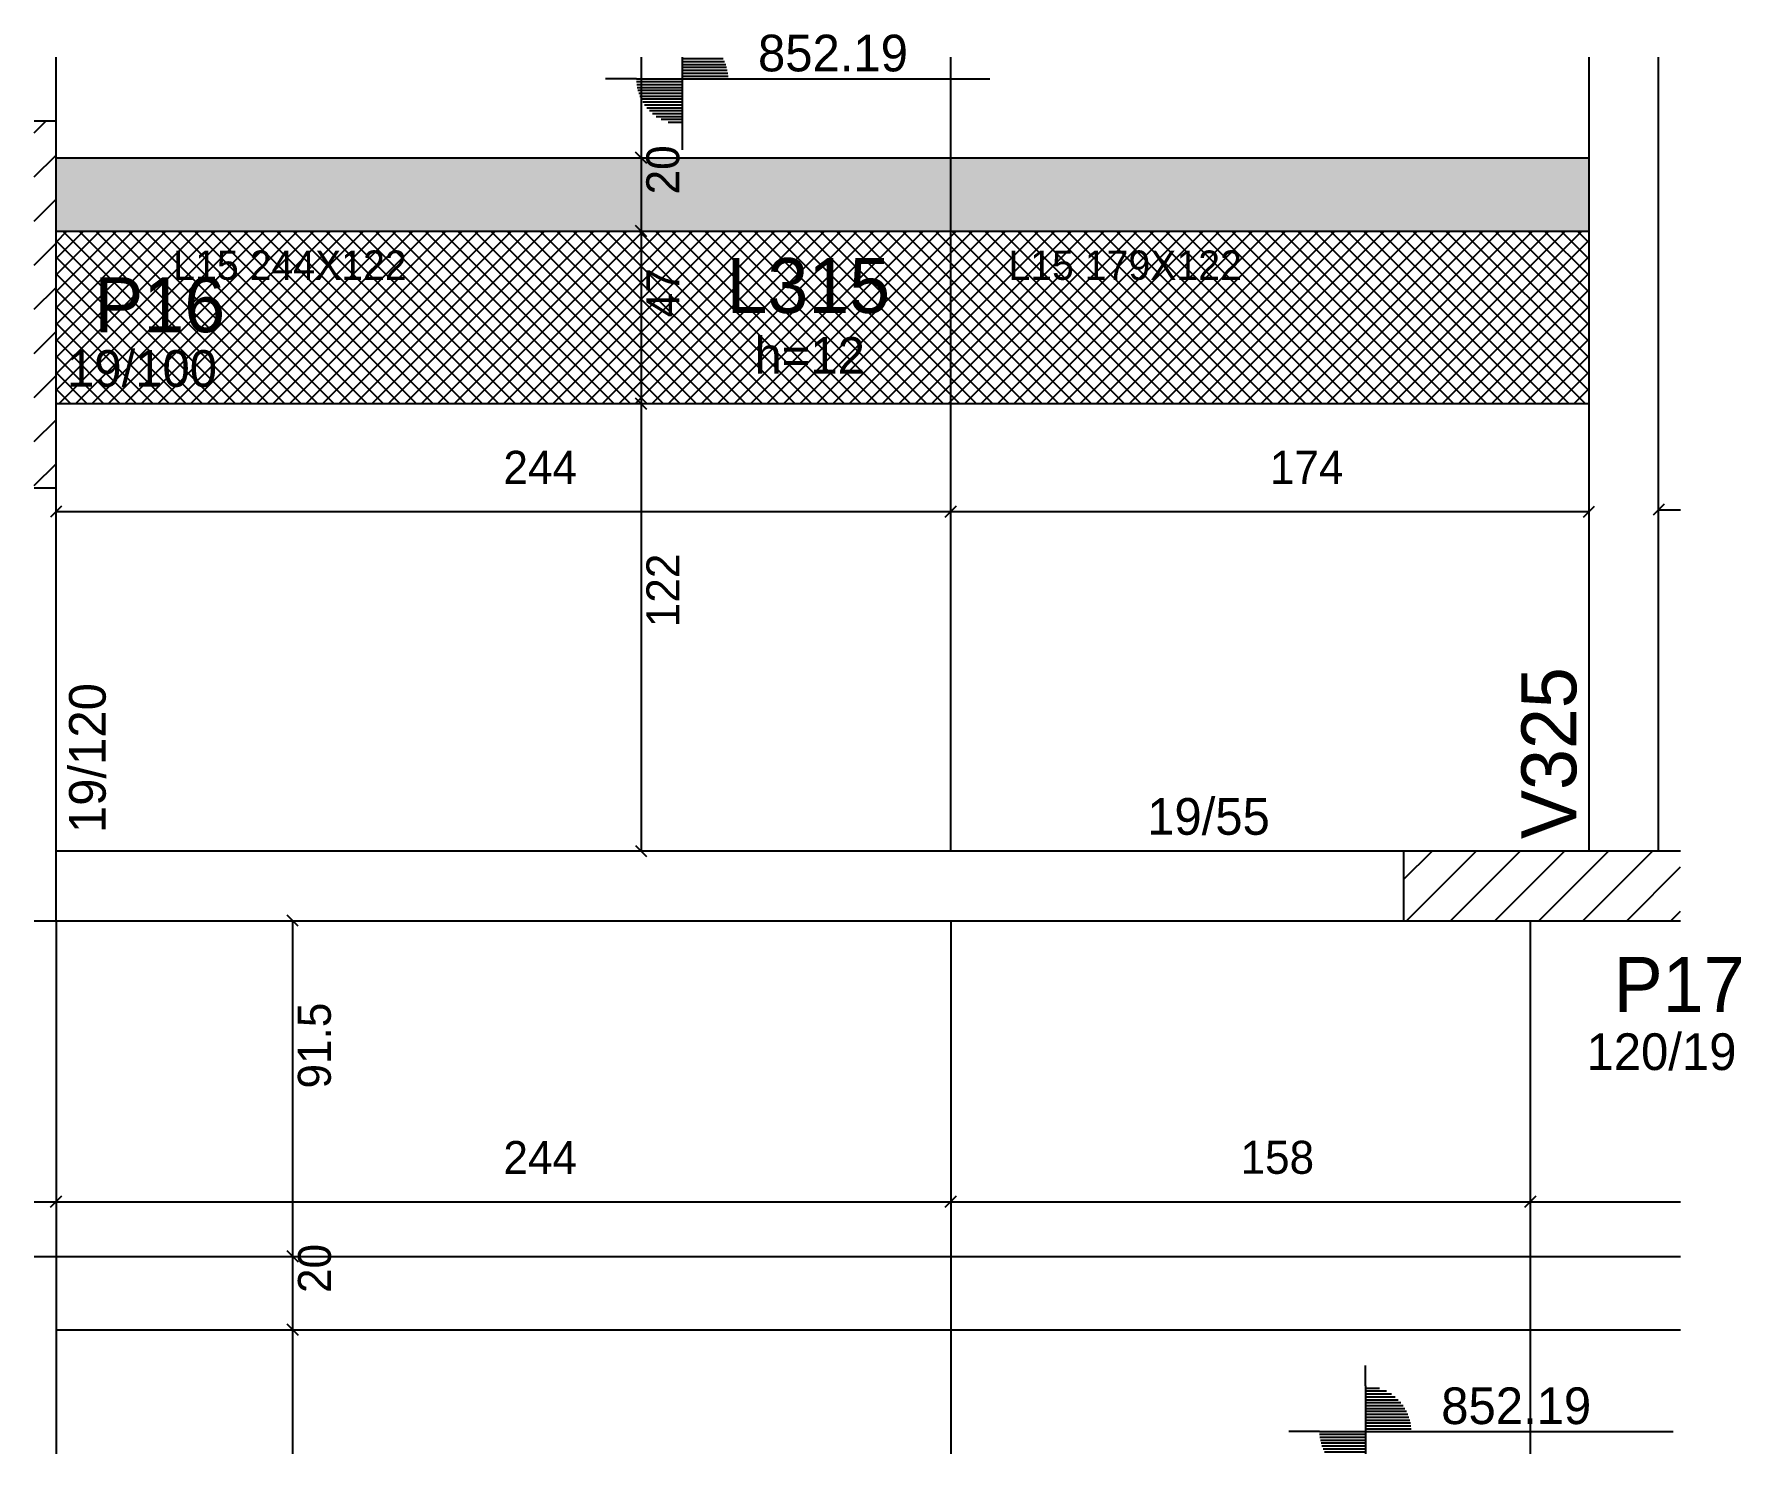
# Model space of a CAD drawing. Header units: metres. Extents: x 5346 to 5812, y 2117 to 2504.
import ezdxf

# ---------------------------------------------------------------- set-up
doc = ezdxf.new("R2010")
doc.units = ezdxf.units.M
for name, color, linetype in [('3', 7, 'Continuous'), ('4', 7, 'Continuous'), ('7', 7, 'Continuous'), ('AUX00', 7, 'Continuous'), ('Hachura', 7, 'Continuous'), ('Painéis', 7, 'Continuous')]:
    doc.layers.add(name, color=color, linetype=linetype)

msp = doc.modelspace()

# ---------------------------------------------------------------- hatches: boundary and pattern name
at = {"layer": 'Hachura'}
h = msp.add_hatch(color=7, dxfattribs=at)
h.dxf.hatch_style = 1
h.paths.add_polyline_path([(5352.07, 2449.94), (5770.07, 2449.94), (5770.07, 2469.94), (5352.07, 2469.94), (5352.07, 2449.94)])
h = msp.add_hatch(dxfattribs=at)
h.set_pattern_fill('ANSI37')
h.paths.add_polyline_path([(5770.07, 2449.94), (5352.07, 2449.94), (5352.07, 2402.94), (5770.07, 2402.94), (5770.07, 2449.94)])

# ---------------------------------------------------------------- linework, layer by layer
at = {"layer": '3', "color": 3, "lineweight": 25}
for p, q in [((5522.83, 2497.4), (5522.83, 2478.92)), ((5522.83, 2496.97), (5534.03, 2496.97)), ((5522.83, 2496.17), (5534.39, 2496.17)), ((5522.83, 2495.38), (5534.69, 2495.38)), ((5510.33, 2491.42), (5501.9, 2491.42)), ((5510.33, 2491.42), (5535.33, 2491.42)), ((5522.83, 2490.62), (5510.33, 2490.62)), ((5522.83, 2494.59), (5534.92, 2494.59)), ((5522.83, 2493.79), (5535.1, 2493.79)), ((5522.83, 2493), (5535.23, 2493)), ((5522.83, 2492.21), (5535.33, 2492.21)), ((5535.33, 2491.42), (5606.75, 2491.42)), ((5522.83, 2489.83), (5510.43, 2489.83)), ((5522.83, 2489.04), (5510.56, 2489.04)), ((5522.83, 2488.24), (5510.74, 2488.24)), ((5522.83, 2487.45), (5510.98, 2487.45)), ((5522.83, 2486.66), (5511.27, 2486.66)), ((5522.83, 2485.87), (5511.63, 2485.87)), ((5522.83, 2485.07), (5512.06, 2485.07)), ((5522.83, 2484.28), (5512.57, 2484.28)), ((5522.83, 2483.49), (5513.17, 2483.49)), ((5522.83, 2482.69), (5513.88, 2482.69)), ((5522.83, 2481.9), (5514.72, 2481.9)), ((5522.83, 2481.11), (5515.76, 2481.11)), ((5346.1, 2476.71), (5349.33, 2479.94)), ((5522.83, 2480.32), (5517.08, 2480.32)), ((5522.83, 2479.52), (5518.98, 2479.52)), ((5522.83, 2478.92), (5522.83, 2472.05)), ((5346.1, 2464.69), (5352.07, 2470.66)), ((5346.1, 2452.67), (5352.07, 2458.64)), ((5346.1, 2440.65), (5352.07, 2446.62)), ((5346.1, 2428.63), (5352.07, 2434.6)), ((5346.1, 2416.61), (5352.07, 2422.58)), ((5346.1, 2404.59), (5352.07, 2410.56)), ((5346.1, 2392.57), (5352.07, 2398.53)), ((5346.1, 2380.55), (5352.07, 2386.51)), ((5719.57, 2273.18), (5727.32, 2280.94)), ((5720.35, 2261.94), (5739.35, 2280.94)), ((5732.37, 2261.94), (5751.37, 2280.94)), ((5744.39, 2261.94), (5763.39, 2280.94)), ((5756.41, 2261.94), (5775.41, 2280.94)), ((5768.43, 2261.94), (5787.43, 2280.94)), ((5780.45, 2261.94), (5795.1, 2276.59)), ((5792.47, 2261.94), (5795.1, 2264.57)), ((5709.15, 2135.15), (5709.15, 2140.65)), ((5709.15, 2135.15), (5709.15, 2116.6)), ((5709.15, 2134.54), (5713, 2134.54)), ((5709.15, 2133.75), (5714.9, 2133.75)), ((5709.15, 2132.95), (5716.22, 2132.95)), ((5709.15, 2132.16), (5717.26, 2132.16)), ((5709.15, 2131.37), (5718.1, 2131.37)), ((5709.15, 2130.57), (5718.81, 2130.57)), ((5709.15, 2129.78), (5719.41, 2129.78)), ((5709.15, 2128.99), (5719.92, 2128.99)), ((5709.15, 2128.2), (5720.35, 2128.2)), ((5709.15, 2127.4), (5720.71, 2127.4)), ((5696.65, 2122.65), (5688.22, 2122.65)), ((5696.65, 2122.65), (5721.65, 2122.65)), ((5709.15, 2126.61), (5721, 2126.61)), ((5709.15, 2125.82), (5721.24, 2125.82)), ((5709.15, 2125.03), (5721.42, 2125.03)), ((5709.15, 2124.23), (5721.55, 2124.23)), ((5709.15, 2123.44), (5721.65, 2123.44)), ((5721.65, 2122.65), (5793.07, 2122.65)), ((5709.15, 2121.85), (5696.65, 2121.85)), ((5709.15, 2121.06), (5696.75, 2121.06)), ((5709.15, 2120.27), (5696.88, 2120.27)), ((5709.15, 2119.48), (5697.06, 2119.48)), ((5709.15, 2118.68), (5697.29, 2118.68)), ((5709.15, 2117.89), (5697.59, 2117.89)), ((5709.15, 2117.1), (5697.95, 2117.1))]:
    msp.add_line(p, q, dxfattribs=at)
for points in [[(5352.07, 2479.94), (5352.07, 2497.4)], [(5770.07, 2497.4), (5770.07, 2280.94)], [(5789.07, 2280.94), (5789.07, 2497.4)], [(5352.07, 2261.94), (5352.07, 2379.94)], [(5719.57, 2280.94), (5352.07, 2280.94)], [(5346.1, 2261.94), (5719.57, 2261.94)]]:
    msp.add_lwpolyline(points, dxfattribs=at)
at = {"layer": '7', "color": 7, "lineweight": 25}
for points in [[(5352.07, 2479.94), (5346.1, 2479.94)], [(5352.07, 2379.94), (5352.07, 2479.94)], [(5346.1, 2379.94), (5352.07, 2379.94)], [(5795.1, 2280.94), (5719.57, 2280.94)], [(5719.57, 2280.94), (5719.57, 2261.94)], [(5719.57, 2261.94), (5795.1, 2261.94)]]:
    msp.add_lwpolyline(points, dxfattribs=at)
at = {"layer": 'Painéis', "color": 4, "lineweight": 25}
for p, q in [((5511.62, 2497.4), (5511.62, 2469.94)), ((5511.62, 2469.94), (5511.62, 2449.94)), ((5511.62, 2449.94), (5511.62, 2402.94)), ((5511.62, 2402.94), (5511.62, 2280.94)), ((5789.07, 2373.96), (5795.1, 2373.96)), ((5352.07, 2373.48), (5596.07, 2373.48)), ((5596.07, 2373.48), (5770.07, 2373.48)), ((5416.63, 2170.44), (5416.63, 2261.94)), ((5346.1, 2185.32), (5352.07, 2185.32)), ((5352.07, 2185.32), (5596.07, 2185.32)), ((5596.07, 2185.32), (5754.07, 2185.32)), ((5754.07, 2185.32), (5795.1, 2185.32)), ((5416.63, 2150.44), (5416.63, 2170.44)), ((5416.63, 2116.6), (5416.63, 2150.44)), ((5419.57, 2150.44), (5419.63, 2150.44))]:
    msp.add_line(p, q, dxfattribs=at)
at = {"layer": 'Painéis', "color": 200, "lineweight": 25}
for p, q in [((5596.07, 2280.94), (5596.07, 2497.4)), ((5352.07, 2469.94), (5770.07, 2469.94)), ((5352.07, 2449.94), (5770.07, 2449.94)), ((5352.07, 2402.94), (5770.07, 2402.94)), ((5352.07, 2261.94), (5352.07, 2116.6)), ((5596.07, 2261.94), (5596.07, 2116.6)), ((5754.07, 2261.94), (5754.07, 2116.6)), ((5346.1, 2170.44), (5795.1, 2170.44)), ((5352.07, 2150.44), (5795.1, 2150.44))]:
    msp.add_line(p, q, dxfattribs=at)
at = {"layer": 'Painéis', "color": 0, "lineweight": 25}
for p, q in [((5510.12, 2471.44), (5513.12, 2468.44)), ((5513.12, 2468.44), (5510.12, 2471.44)), ((5510.12, 2451.44), (5513.12, 2448.44)), ((5513.12, 2448.44), (5510.12, 2451.44)), ((5510.12, 2404.44), (5513.12, 2401.44)), ((5513.12, 2401.44), (5510.12, 2404.44)), ((5353.57, 2374.98), (5350.57, 2371.98)), ((5594.57, 2371.98), (5597.57, 2374.98)), ((5597.57, 2374.98), (5594.57, 2371.98)), ((5768.57, 2371.98), (5771.57, 2374.98)), ((5790.57, 2375.46), (5787.57, 2372.46)), ((5510.12, 2282.44), (5513.12, 2279.44)), ((5418.13, 2260.44), (5415.13, 2263.44)), ((5350.57, 2183.82), (5353.57, 2186.82)), ((5353.57, 2186.82), (5350.57, 2183.82)), ((5594.57, 2183.82), (5597.57, 2186.82)), ((5597.57, 2186.82), (5594.57, 2183.82)), ((5752.57, 2183.82), (5755.57, 2186.82)), ((5755.57, 2186.82), (5752.57, 2183.82)), ((5418.13, 2168.94), (5415.13, 2171.94)), ((5415.13, 2171.94), (5418.13, 2168.94)), ((5418.13, 2148.94), (5415.13, 2151.94)), ((5415.13, 2151.94), (5418.13, 2148.94))]:
    msp.add_line(p, q, dxfattribs=at)

# ---------------------------------------------------------------- texts
at = {"layer": '3', "color": 3, "lineweight": 25}
for s, p in [('852.19', (5543.49, 2493.48)), ('h=12', (5542.54, 2411.04)), ('19/100', (5355.08, 2407.49)), ('19/55', (5649.62, 2285.37)), ('120/19', (5769.43, 2221.24)), ('852.19', (5729.81, 2124.71))]:
    msp.add_text(s, height=10, dxfattribs=at).set_placement(p)
msp.add_text('19/120', height=10, rotation=90, dxfattribs=at).set_placement((5365.62, 2285.82))
at = {"layer": '4', "color": 4, "lineweight": 25}
for s, p in [('L315', (5534.9, 2427.59)), ('P16', (5362.51, 2422.38)), ('P17', (5776.84, 2237.06))]:
    msp.add_text(s, height=15, dxfattribs=at).set_placement(p)
msp.add_text('V325', height=15, rotation=90, dxfattribs=at).set_placement((5766.67, 2284.2))
at = {"layer": 'AUX00', "color": 7, "lineweight": 25}
for s, p in [('L15^J244X122', (5384.04, 2436.65)), ('L15^J179X122', (5611.79, 2436.65))]:
    msp.add_text(s, height=8, dxfattribs=at).set_placement(p)
at = {"layer": 'Painéis', "color": 240, "lineweight": 25}
for s, p in [('20', (5522.03, 2459.94)), ('47', (5522.06, 2426.44)), ('122', (5522.07, 2341.94)), ('91.5', (5427.01, 2216.19)), ('20', (5427.04, 2160.44))]:
    msp.add_text(s, height=9, rotation=90, dxfattribs=at).set_placement(p)
for s, p in [('244', (5474.07, 2381.04)), ('174', (5683.07, 2381.04)), ('244', (5474.07, 2192.88)), ('158', (5675.07, 2192.94))]:
    msp.add_text(s, height=9, dxfattribs=at).set_placement(p)

doc.saveas('drawing.dxf')
